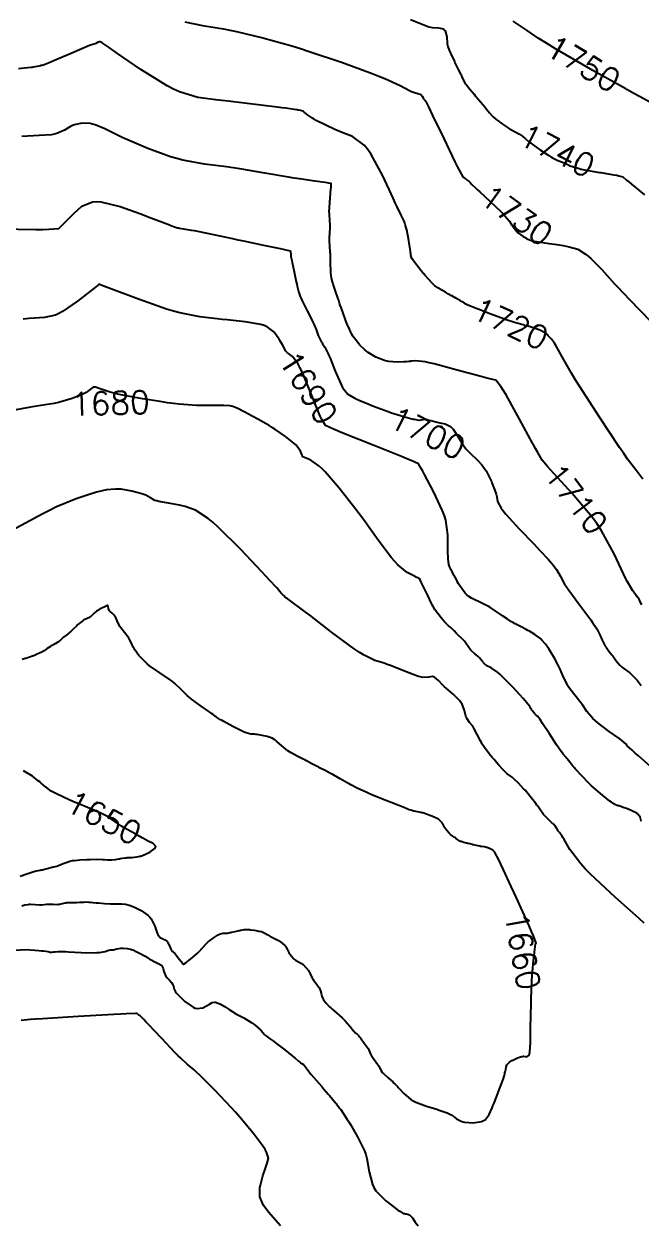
# Model space of a CAD drawing. Header units: metres. Extents: x 837477 to 838477, y 1189014 to 1191014.
# Drawn here: x 837814.6 to 837916.7, y 1189013.9 to 1189212.6 of the extents above; entities that cross this region are included whole.
import ezdxf

# ---------------------------------------------------------------- set-up
doc = ezdxf.new("R2010")
doc.units = ezdxf.units.M
doc.header["$LTSCALE"] = 0.3
doc.layers.add('COTAS 10', color=1, linetype='Continuous')
doc.styles.get("Standard").update_dxf_attribs({"font": 'simplex.shx'})

msp = doc.modelspace()

# ---------------------------------------------------------------- linework, layer by layer
at = {"layer": 'COTAS 10'}
for points, elevation in [([(837878.516, 1189213.315), (837880.451, 1189212.56), (837881.566, 1189212.117), (837881.863, 1189212.041), (837882.156, 1189211.985), (837883.17, 1189211.949), (837883.974, 1189211.777), (837884.134, 1189211.635), (837884.267, 1189211.453), (837884.522, 1189210.452), (837884.631, 1189209.341), (837884.672, 1189209.089), (837884.719, 1189208.861), (837884.926, 1189208.235), (837885.163, 1189207.757), (837885.228, 1189207.622), (837885.293, 1189207.485), (837885.523, 1189206.979), (837885.802, 1189206.373), (837885.897, 1189206.173), (837885.999, 1189205.96), (837886.435, 1189205.074), (837886.859, 1189204.213), (837886.955, 1189204.015), (837887.041, 1189203.835), (837887.274, 1189203.331), (837887.545, 1189202.856), (837887.656, 1189202.694), (837887.781, 1189202.519), (837888.364, 1189201.778), (837889.054, 1189200.95), (837889.248, 1189200.72), (837889.443, 1189200.49), (837890.156, 1189199.658), (837890.817, 1189198.883), (837890.979, 1189198.689), (837891.132, 1189198.504), (837891.607, 1189197.911), (837892.028, 1189197.416), (837892.147, 1189197.293), (837892.267, 1189197.176), (837892.705, 1189196.805), (837893.048, 1189196.549), (837893.186, 1189196.446), (837893.332, 1189196.338), (837893.484, 1189196.225), (837894.078, 1189195.785), (837894.734, 1189195.34), (837894.925, 1189195.225), (837895.12, 1189195.113), (837895.855, 1189194.738), (837896.561, 1189194.365), (837896.737, 1189194.254), (837896.904, 1189194.139), (837897.437, 1189193.699), (837898.127, 1189193.117), (837898.393, 1189192.914), (837898.691, 1189192.692), (837900.04, 1189191.739), (837901.432, 1189190.825), (837901.758, 1189190.628), (837902.058, 1189190.456), (837902.928, 1189190.036), (837903.668, 1189189.741), (837903.886, 1189189.647), (837904.11, 1189189.549), (837904.968, 1189189.15), (837906.26, 1189188.716), (837906.757, 1189188.596), (837907.314, 1189188.475), (837909.831, 1189188.038), (837910.02, 1189188.008), (837912.194, 1189187.657), (837912.654, 1189187.572), (837913.03, 1189187.495), (837913.687, 1189187.291), (837914.303, 1189186.747), (837914.654, 1189186.456), (837915.083, 1189186.104), (837917.282, 1189184.327)], 1740), ([(837841.17, 1189212.919), (837844.098, 1189212.342), (837847.584, 1189211.771), (837848.647, 1189211.56), (837849.753, 1189211.325), (837854.098, 1189210.288), (837858.928, 1189208.939), (837860.34, 1189208.508), (837861.783, 1189208.052), (837867.26, 1189206.2), (837872.188, 1189204.39), (837873.285, 1189203.961), (837874.265, 1189203.563), (837876.838, 1189202.39), (837878.388, 1189201.6), (837878.723, 1189201.444), (837879.018, 1189201.315), (837879.742, 1189201.076), (837880.135, 1189200.97), (837880.222, 1189200.924), (837880.298, 1189200.872), (837880.491, 1189200.623), (837880.607, 1189200.373), (837880.634, 1189200.319), (837880.659, 1189200.272), (837880.733, 1189200.156), (837880.793, 1189200.083), (837880.827, 1189200.043), (837880.89, 1189199.97), (837880.954, 1189199.894), (837880.972, 1189199.872), (837880.991, 1189199.849), (837881.059, 1189199.763), (837881.556, 1189198.767), (837881.845, 1189198.17), (837882.2, 1189197.435), (837884.027, 1189193.621), (837885.889, 1189189.784), (837886.265, 1189189.035), (837886.58, 1189188.421), (837887.216, 1189187.335), (837887.39, 1189187.197), (837887.474, 1189187.128), (837887.551, 1189187.069), (837887.631, 1189187.008), (837887.938, 1189186.783), (837888.253, 1189186.531), (837888.337, 1189186.454), (837888.42, 1189186.373), (837888.708, 1189186.057), (837889.341, 1189185.418), (837889.64, 1189185.134), (837889.994, 1189184.804), (837891.723, 1189183.226), (837893.478, 1189181.581), (837893.849, 1189181.208), (837894.169, 1189180.872), (837894.908, 1189179.959), (837895.3, 1189179.338), (837895.402, 1189179.185), (837895.501, 1189179.042), (837895.832, 1189178.595), (837896.167, 1189178.225), (837896.268, 1189178.13), (837896.373, 1189178.039), (837896.783, 1189177.735), (837897.201, 1189177.458), (837897.312, 1189177.383), (837897.42, 1189177.309), (837897.791, 1189177.048), (837898.576, 1189176.78), (837898.946, 1189176.701), (837899.381, 1189176.62), (837901.502, 1189176.314), (837902.822, 1189176.114), (837903.776, 1189175.969), (837904.308, 1189175.865), (837904.797, 1189175.757), (837906.209, 1189175.334), (837907.509, 1189174.544), (837907.926, 1189174.205), (837908.369, 1189173.814), (837910.179, 1189171.964), (837912.315, 1189169.639), (837912.963, 1189168.947), (837913.636, 1189168.234), (837916.273, 1189165.487), (837918.558, 1189163.138)], 1730), ([(837918.341, 1189199.54), (837916.437, 1189200.58), (837915.486, 1189201.109), (837914.351, 1189201.741), (837914.175, 1189201.84), (837908.72, 1189204.895), (837902.544, 1189208.481), (837901.064, 1189209.386), (837899.685, 1189210.253), (837897.824, 1189211.517), (837895.536, 1189213.071)], 1750), ([(837917.008, 1189137.312), (837915.996, 1189138.635), (837914.439, 1189140.653), (837913.811, 1189141.548), (837913.097, 1189142.588), (837909.805, 1189147.556), (837906.513, 1189152.689), (837905.798, 1189153.833), (837905.169, 1189154.857), (837903.61, 1189157.556), (837902.731, 1189159.171), (837902.531, 1189159.513), (837902.35, 1189159.808), (837901.851, 1189160.495), (837901.507, 1189160.853), (837901.423, 1189160.941), (837901.344, 1189161.025), (837901.099, 1189161.291), (837900.748, 1189161.553), (837900.602, 1189161.634), (837900.434, 1189161.718), (837899.654, 1189162.056), (837898.841, 1189162.363), (837898.652, 1189162.428), (837898.48, 1189162.484), (837897.991, 1189162.617), (837897.416, 1189162.759), (837897.19, 1189162.821), (837896.935, 1189162.893), (837895.771, 1189163.237), (837894.343, 1189163.697), (837893.921, 1189163.842), (837893.488, 1189163.994), (837891.828, 1189164.61), (837890.277, 1189165.21), (837889.912, 1189165.354), (837889.576, 1189165.487), (837888.596, 1189165.885), (837887.937, 1189166.167), (837887.803, 1189166.227), (837887.69, 1189166.279), (837887.456, 1189166.401), (837887.37, 1189166.462), (837887.351, 1189166.476), (837887.282, 1189166.522), (837887.071, 1189166.646), (837886.951, 1189166.716), (837886.805, 1189166.802), (837886.058, 1189167.237), (837885.359, 1189167.643), (837885.229, 1189167.717), (837885.032, 1189167.83), (837884.849, 1189167.935), (837884.303, 1189168.241), (837883.835, 1189168.503), (837883.7, 1189168.58), (837883.563, 1189168.659), (837883.049, 1189168.959), (837882.49, 1189169.37), (837882.324, 1189169.52), (837882.153, 1189169.684), (837881.494, 1189170.406), (837880.927, 1189171.074), (837880.814, 1189171.204), (837880.72, 1189171.311), (837880.536, 1189171.502), (837880.354, 1189171.707), (837880.26, 1189171.824), (837880.149, 1189171.965), (837879.589, 1189172.692), (837879.034, 1189173.44), (837878.925, 1189173.595), (837878.835, 1189173.728), (837878.67, 1189174.02), (837878.638, 1189174.157), (837878.632, 1189174.193), (837878.627, 1189174.227), (837878.62, 1189174.341), (837878.585, 1189174.659), (837878.564, 1189174.822), (837878.536, 1189175.017), (837878.393, 1189175.99), (837878.209, 1189177.102), (837878.157, 1189177.384), (837878.103, 1189177.655), (837877.904, 1189178.54), (837877.735, 1189179.201), (837877.701, 1189179.331), (837877.672, 1189179.437), (837877.616, 1189179.629), (837877.598, 1189179.667), (837877.595, 1189179.676), (837877.591, 1189179.685), (837877.583, 1189179.712), (837877.577, 1189179.741), (837877.574, 1189179.75), (837877.572, 1189179.76), (837877.561, 1189179.803), (837877.472, 1189179.993), (837877.421, 1189180.096), (837877.357, 1189180.221), (837877.031, 1189180.857), (837876.315, 1189182.342), (837876.005, 1189183.003), (837875.648, 1189183.772), (837873.955, 1189187.45), (837871.967, 1189191.114), (837871.423, 1189191.875), (837870.882, 1189192.525), (837868.951, 1189193.954), (837867.089, 1189194.682), (837866.592, 1189194.89), (837866.102, 1189195.101), (837864.398, 1189195.885), (837862.947, 1189196.632), (837862.618, 1189196.819), (837862.319, 1189196.998), (837861.501, 1189197.575), (837860.952, 1189198.002), (837860.823, 1189198.087), (837860.704, 1189198.157), (837860.358, 1189198.289), (837860.024, 1189198.338), (837859.913, 1189198.356), (837859.793, 1189198.376), (837859.293, 1189198.462), (837857.934, 1189198.648), (837857.273, 1189198.732), (837856.488, 1189198.829), (837848.362, 1189199.805), (837847.323, 1189199.933), (837846.347, 1189200.054), (837843.333, 1189200.438), (837840.302, 1189201.352), (837839.315, 1189201.807), (837838.262, 1189202.349), (837833.925, 1189205.037), (837830.045, 1189207.702), (837829.28, 1189208.23), (837828.65, 1189208.667), (837827.494, 1189209.487), (837827.212, 1189209.632), (837827.132, 1189209.643), (837827.052, 1189209.641), (837826.758, 1189209.529), (837826.485, 1189209.37), (837826.417, 1189209.339), (837826.354, 1189209.313), (837826.154, 1189209.264), (837825.427, 1189209), (837825.031, 1189208.839), (837824.55, 1189208.639), (837822.108, 1189207.596), (837819.645, 1189206.54), (837819.151, 1189206.331), (837818.738, 1189206.159), (837817.924, 1189205.838), (837817.572, 1189205.741), (837817.451, 1189205.71), (837817.319, 1189205.676), (837816.755, 1189205.539), (837816.127, 1189205.417), (837815.955, 1189205.393), (837815.783, 1189205.373), (837815.171, 1189205.338), (837813.656, 1189205.182)], 1720), ([(837916.797, 1189116.551), (837916.667, 1189116.817), (837916.547, 1189117.088), (837916.513, 1189117.159), (837916.479, 1189117.228), (837916.355, 1189117.465), (837916.122, 1189117.819), (837916.019, 1189117.962), (837915.901, 1189118.125), (837915.336, 1189118.877), (837914.45, 1189120.349), (837914.129, 1189120.965), (837913.775, 1189121.673), (837912.224, 1189124.985), (837910.413, 1189128.299), (837910.087, 1189128.894), (837909.364, 1189129.978), (837908.583, 1189131.063), (837905.289, 1189134.985), (837902.294, 1189138.215), (837901.702, 1189138.863), (837901.212, 1189139.404), (837900.303, 1189140.466), (837899.588, 1189141.729), (837899.222, 1189142.396), (837898.782, 1189143.201), (837898.736, 1189143.286), (837896.583, 1189147.252), (837894.35, 1189151.248), (837893.889, 1189152.017), (837893.495, 1189152.64), (837892.641, 1189153.674), (837891.413, 1189153.983), (837890.785, 1189154.15), (837890.031, 1189154.352), (837886.267, 1189155.376), (837882.429, 1189156.372), (837881.628, 1189156.556), (837880.941, 1189156.7), (837879.408, 1189156.891), (837878.747, 1189156.83), (837878.61, 1189156.816), (837878.493, 1189156.803), (837878.235, 1189156.767), (837877.867, 1189156.733), (837877.681, 1189156.722), (837877.457, 1189156.71), (837876.345, 1189156.662), (837874.979, 1189156.761), (837874.596, 1189156.842), (837874.211, 1189156.945), (837872.801, 1189157.514), (837871.53, 1189158.255), (837871.233, 1189158.469), (837870.958, 1189158.685), (837870.162, 1189159.496), (837869.617, 1189160.194), (837869.501, 1189160.339), (837869.399, 1189160.464), (837869.159, 1189160.74), (837868.961, 1189161.035), (837868.886, 1189161.171), (837868.802, 1189161.331), (837868.428, 1189162.104), (837868.004, 1189163.074), (837867.889, 1189163.357), (837867.775, 1189163.646), (837867.371, 1189164.745), (837867.041, 1189165.698), (837866.973, 1189165.895), (837866.916, 1189166.064), (837866.792, 1189166.433), (837866.657, 1189166.849), (837866.591, 1189167.048), (837866.514, 1189167.282), (837866.135, 1189168.429), (837865.763, 1189169.56), (837865.69, 1189169.783), (837865.631, 1189169.968), (837865.527, 1189170.314), (837865.499, 1189170.471), (837865.488, 1189170.537), (837865.476, 1189170.613), (837865.419, 1189170.969), (837865.364, 1189171.508), (837865.353, 1189171.7), (837865.344, 1189171.911), (837865.326, 1189172.823), (837865.319, 1189173.684), (837865.317, 1189173.862), (837865.314, 1189174.013), (837865.304, 1189174.341), (837865.278, 1189174.661), (837865.265, 1189174.808), (837865.25, 1189174.981), (837865.174, 1189175.814), (837865.12, 1189176.761), (837865.117, 1189177.006), (837865.12, 1189177.243), (837865.177, 1189178.035), (837865.234, 1189178.81), (837865.237, 1189179.037), (837865.235, 1189179.268), (837865.18, 1189180.146), (837865.116, 1189181.024), (837865.108, 1189181.256), (837865.105, 1189181.482), (837865.125, 1189182.256), (837865.183, 1189183.083), (837865.203, 1189183.342), (837865.224, 1189183.615), (837865.312, 1189184.708), (837865.388, 1189185.657), (837865.401, 1189185.838), (837865.41, 1189185.985), (837865.414, 1189186.22), (837864.986, 1189186.279), (837864.722, 1189186.315), (837864.396, 1189186.359), (837862.695, 1189186.587), (837860.147, 1189186.964), (837859.286, 1189187.102), (837858.359, 1189187.254), (837854.45, 1189187.924), (837850.273, 1189188.62), (837849.176, 1189188.789), (837848.104, 1189188.946), (837844.45, 1189189.429), (837840.889, 1189190.075), (837839.876, 1189190.337), (837838.851, 1189190.634), (837835.052, 1189192.006), (837831.606, 1189193.476), (837830.804, 1189193.835), (837830.067, 1189194.173), (837827.954, 1189195.221), (837826.348, 1189195.922), (837825.931, 1189196.042), (837825.525, 1189196.129), (837824.162, 1189196.173), (837822.935, 1189195.896), (837822.615, 1189195.781), (837822.305, 1189195.649), (837821.26, 1189195.034), (837820.023, 1189194.459), (837819.592, 1189194.353), (837819.123, 1189194.27), (837817.109, 1189194.163), (837814.198, 1189193.995)], 1710), ([(837810.575, 1189178.686), (837816.561, 1189178.622), (837817.725, 1189178.627), (837818.675, 1189178.642), (837820.324, 1189178.778), (837820.662, 1189179.078), (837820.786, 1189179.196), (837820.922, 1189179.329), (837821.52, 1189179.935), (837822.336, 1189180.749), (837822.608, 1189181.012), (837822.902, 1189181.292), (837824.129, 1189182.441), (837825.935, 1189183.198), (837826.593, 1189183.23), (837827.318, 1189183.186), (837830.507, 1189182.385), (837833.726, 1189181.223), (837834.471, 1189180.951), (837835.153, 1189180.7), (837837.085, 1189179.971), (837838.38, 1189179.469), (837838.66, 1189179.36), (837838.906, 1189179.265), (837839.511, 1189179.033), (837839.972, 1189178.898), (837840.127, 1189178.864), (837840.294, 1189178.831), (837840.997, 1189178.726), (837842.23, 1189178.52), (837842.731, 1189178.424), (837843.302, 1189178.312), (837845.938, 1189177.763), (837849.087, 1189177.098), (837849.98, 1189176.912), (837850.883, 1189176.724), (837854.219, 1189176.039), (837856.962, 1189175.472), (837857.49, 1189175.358), (837857.918, 1189175.263), (837858.63, 1189175.079), (837858.68, 1189174.975), (837858.691, 1189174.932), (837858.701, 1189174.881), (837858.728, 1189174.645), (837858.744, 1189174.402), (837858.747, 1189174.347), (837858.749, 1189174.298), (837858.754, 1189174.164), (837858.834, 1189173.71), (837858.885, 1189173.46), (837858.948, 1189173.154), (837859.278, 1189171.599), (837859.636, 1189169.942), (837859.717, 1189169.572), (837859.791, 1189169.241), (837859.989, 1189168.367), (837860.296, 1189167.512), (837860.437, 1189167.193), (837860.603, 1189166.838), (837861.404, 1189165.256), (837862.22, 1189163.663), (837862.395, 1189163.301), (837862.547, 1189162.973), (837862.914, 1189162.071), (837863.144, 1189161.421), (837863.21, 1189161.251), (837863.278, 1189161.086), (837863.534, 1189160.527), (837863.82, 1189159.991), (837863.907, 1189159.84), (837863.997, 1189159.688), (837864.351, 1189159.131), (837864.844, 1189158.184), (837865.022, 1189157.785), (837865.218, 1189157.328), (837866.076, 1189155.187), (837866.99, 1189153.064), (837867.221, 1189152.619), (837867.443, 1189152.236), (837868.167, 1189151.366), (837869.223, 1189150.783), (837869.655, 1189150.581), (837870.147, 1189150.36), (837871.619, 1189149.752), (837872.425, 1189149.418), (837874.842, 1189148.498), (837875.421, 1189148.292), (837875.961, 1189148.108), (837877.587, 1189147.619), (837878.738, 1189147.33), (837878.979, 1189147.272), (837879.186, 1189147.222), (837879.652, 1189147.122), (837879.906, 1189147.103), (837879.979, 1189147.105), (837880.053, 1189147.11), (837880.329, 1189147.154), (837880.584, 1189147.208), (837880.645, 1189147.219), (837880.702, 1189147.229), (837880.871, 1189147.251), (837881.146, 1189147.217), (837881.268, 1189147.191), (837881.412, 1189147.158), (837882.099, 1189146.98), (837882.93, 1189146.767), (837883.164, 1189146.711), (837883.401, 1189146.657), (837884.268, 1189146.476), (837885.136, 1189146.042), (837885.372, 1189145.829), (837885.607, 1189145.575), (837886.438, 1189144.322), (837887.255, 1189142.968), (837887.48, 1189142.65), (837887.705, 1189142.357), (837888.512, 1189141.507), (837888.667, 1189141.367), (837889.28, 1189140.809), (837889.48, 1189140.612), (837889.674, 1189140.413), (837890.327, 1189139.682), (837890.894, 1189138.93), (837891.032, 1189138.719), (837891.163, 1189138.506), (837891.57, 1189137.725), (837891.919, 1189136.926), (837892.013, 1189136.701), (837892.106, 1189136.474), (837892.432, 1189135.645), (837892.704, 1189134.829), (837892.763, 1189134.612), (837892.815, 1189134.399), (837892.942, 1189133.66), (837893.54, 1189132.531), (837893.889, 1189132.073), (837894.317, 1189131.551), (837896.522, 1189129.14), (837898.918, 1189126.649), (837899.465, 1189126.077), (837899.961, 1189125.556), (837901.336, 1189124.102), (837902.27, 1189122.996), (837902.489, 1189122.695), (837902.69, 1189122.396), (837903.275, 1189121.336), (837904.04, 1189119.992), (837904.354, 1189119.514), (837904.714, 1189118.991), (837906.383, 1189116.72), (837908.033, 1189114.526), (837908.379, 1189114.05), (837908.678, 1189113.632), (837909.358, 1189112.599), (837909.721, 1189111.908), (837909.821, 1189111.706), (837909.919, 1189111.498), (837910.27, 1189110.708), (837910.65, 1189109.93), (837910.767, 1189109.73), (837910.89, 1189109.537), (837911.375, 1189108.897), (837911.876, 1189108.289), (837912.009, 1189108.116), (837912.139, 1189107.942), (837912.587, 1189107.296), (837913.19, 1189106.588), (837913.417, 1189106.375), (837913.671, 1189106.155), (837914.807, 1189105.296), (837916.062, 1189104.109), (837916.392, 1189103.682), (837916.713, 1189103.211)], 1700), ([(837919.28, 1189088.893), (837916.256, 1189091.574), (837915.674, 1189092.092), (837915.202, 1189092.513), (837914.416, 1189093.225), (837914.35, 1189093.317), (837914.331, 1189093.348), (837914.313, 1189093.38), (837914.246, 1189093.517), (837913.767, 1189093.933), (837913.489, 1189094.141), (837913.149, 1189094.391), (837911.392, 1189095.629), (837909.51, 1189097.052), (837909.089, 1189097.418), (837908.712, 1189097.771), (837907.713, 1189098.943), (837906.971, 1189100.014), (837906.755, 1189100.303), (837906.535, 1189100.59), (837905.704, 1189101.597), (837904.9, 1189102.658), (837904.697, 1189102.978), (837904.503, 1189103.309), (837903.873, 1189104.599), (837903.292, 1189105.909), (837903.128, 1189106.253), (837902.964, 1189106.589), (837902.361, 1189107.734), (837901.762, 1189108.753), (837901.601, 1189109.009), (837901.441, 1189109.254), (837900.88, 1189110.047), (837900.272, 1189110.731), (837900.084, 1189110.908), (837899.886, 1189111.08), (837899.098, 1189111.654), (837898.219, 1189112.185), (837897.963, 1189112.329), (837897.702, 1189112.472), (837896.715, 1189112.979), (837895.755, 1189113.474), (837895.511, 1189113.61), (837895.276, 1189113.745), (837894.506, 1189114.228), (837893.774, 1189114.728), (837893.563, 1189114.874), (837893.349, 1189115.023), (837892.544, 1189115.59), (837891.654, 1189116.163), (837891.386, 1189116.317), (837891.109, 1189116.468), (837890.03, 1189116.997), (837889.052, 1189117.455), (837888.838, 1189117.562), (837888.649, 1189117.66), (837888.172, 1189117.943), (837887.825, 1189118.254), (837887.718, 1189118.37), (837887.607, 1189118.498), (837887.163, 1189119.069), (837886.77, 1189119.618), (837886.69, 1189119.732), (837886.623, 1189119.83), (837886.487, 1189120.05), (837886.341, 1189120.329), (837886.269, 1189120.465), (837886.183, 1189120.626), (837885.755, 1189121.418), (837885.321, 1189122.228), (837885.23, 1189122.4), (837885.152, 1189122.549), (837884.978, 1189122.899), (837884.894, 1189123.231), (837884.873, 1189123.369), (837884.852, 1189123.526), (837884.787, 1189124.262), (837884.741, 1189125.38), (837884.733, 1189125.779), (837884.727, 1189126.216), (837884.723, 1189128.118), (837884.367, 1189130.526), (837884.139, 1189131.284), (837883.856, 1189132.08), (837882.367, 1189135.282), (837880.858, 1189138.086), (837880.561, 1189138.631), (837880.318, 1189139.076), (837879.877, 1189139.849), (837878.662, 1189140.395), (837877.93, 1189140.697), (837877.027, 1189141.065), (837872.337, 1189142.939), (837867.595, 1189144.841), (837866.659, 1189145.225), (837865.959, 1189145.519), (837865.886, 1189145.549), (837864.458, 1189146.204), (837863.861, 1189147.203), (837863.612, 1189147.742), (837863.327, 1189148.396), (837861.998, 1189151.706), (837860.585, 1189155.077), (837860.248, 1189155.77), (837859.934, 1189156.358), (837858.993, 1189157.61), (837858.342, 1189158.101), (837858.211, 1189158.21), (837858.1, 1189158.307), (837857.876, 1189158.556), (837857.74, 1189158.812), (837857.685, 1189158.913), (837857.623, 1189159.026), (837857.333, 1189159.546), (837856.921, 1189160.233), (837856.78, 1189160.452), (837856.628, 1189160.685), (837855.986, 1189161.629), (837855.942, 1189161.664), (837854.816, 1189162.516), (837854.331, 1189162.711), (837853.778, 1189162.886), (837851.199, 1189163.335), (837848.199, 1189163.651), (837847.38, 1189163.742), (837846.565, 1189163.833), (837843.664, 1189164.176), (837840.368, 1189164.832), (837839.305, 1189165.122), (837838.176, 1189165.459), (837833.554, 1189167.068), (837828.075, 1189169.146), (837827.05, 1189169.534), (837827.007, 1189169.544), (837826.996, 1189169.544), (837826.986, 1189169.542), (837826.953, 1189169.527), (837826.399, 1189169.089), (837823.458, 1189166.763), (837820.966, 1189165.047), (837820.352, 1189164.721), (837819.771, 1189164.461), (837817.95, 1189164.065), (837815.44, 1189163.899), (837814.425, 1189163.785)], 1690), ([(837916.733, 1189080.818), (837916.654, 1189081.101), (837916.632, 1189081.169), (837916.611, 1189081.234), (837916.536, 1189081.433), (837916.449, 1189081.604), (837916.42, 1189081.652), (837916.389, 1189081.699), (837916.263, 1189081.869), (837916.047, 1189082.055), (837915.96, 1189082.112), (837915.862, 1189082.172), (837915.408, 1189082.407), (837914.826, 1189082.662), (837914.646, 1189082.734), (837914.459, 1189082.807), (837913.716, 1189083.075), (837913.038, 1189083.302), (837912.891, 1189083.35), (837912.761, 1189083.39), (837912.442, 1189083.479), (837911.987, 1189083.752), (837911.773, 1189083.909), (837911.52, 1189084.1), (837910.287, 1189085.084), (837908.861, 1189086.311), (837908.486, 1189086.656), (837908.12, 1189087.003), (837906.871, 1189088.274), (837905.839, 1189089.408), (837905.611, 1189089.668), (837905.407, 1189089.905), (837904.876, 1189090.566), (837904.488, 1189091.073), (837904.374, 1189091.212), (837904.257, 1189091.351), (837903.814, 1189091.852), (837903.181, 1189092.67), (837902.945, 1189093.009), (837902.683, 1189093.398), (837901.517, 1189095.209), (837900.4, 1189096.959), (837900.169, 1189097.309), (837899.972, 1189097.6), (837899.542, 1189098.164), (837899.343, 1189098.342), (837899.291, 1189098.389), (837899.242, 1189098.435), (837899.076, 1189098.595), (837898.926, 1189098.752), (837898.886, 1189098.796), (837898.848, 1189098.84), (837898.715, 1189099.004), (837898.597, 1189099.166), (837898.568, 1189099.209), (837898.54, 1189099.251), (837898.451, 1189099.398), (837898.368, 1189099.55), (837898.344, 1189099.595), (837898.32, 1189099.642), (837898.23, 1189099.821), (837897.755, 1189100.406), (837897.488, 1189100.708), (837897.163, 1189101.07), (837895.5, 1189102.884), (837893.703, 1189104.725), (837893.294, 1189105.105), (837892.922, 1189105.427), (837891.896, 1189106.122), (837891.19, 1189106.496), (837891.02, 1189106.616), (837890.861, 1189106.744), (837890.377, 1189107.268), (837889.942, 1189107.8), (837889.814, 1189107.933), (837889.682, 1189108.061), (837889.178, 1189108.471), (837888.69, 1189108.881), (837888.568, 1189109.008), (837888.453, 1189109.14), (837888.084, 1189109.668), (837887.709, 1189110.224), (837887.59, 1189110.374), (837887.464, 1189110.523), (837886.95, 1189111.046), (837886.429, 1189111.541), (837886.298, 1189111.672), (837886.172, 1189111.799), (837885.765, 1189112.237), (837885.398, 1189112.625), (837885.298, 1189112.722), (837885.199, 1189112.813), (837884.846, 1189113.104), (837884.445, 1189113.464), (837884.315, 1189113.6), (837884.178, 1189113.75), (837883.615, 1189114.424), (837883.08, 1189115.101), (837882.961, 1189115.255), (837882.853, 1189115.394), (837882.568, 1189115.773), (837882.261, 1189116.298), (837882.14, 1189116.529), (837882.004, 1189116.797), (837881.382, 1189118.074), (837880.793, 1189119.309), (837880.678, 1189119.551), (837880.583, 1189119.749), (837880.411, 1189120.101), (837880.354, 1189120.217), (837880.332, 1189120.266), (837880.306, 1189120.323), (837880.186, 1189120.586), (837880.051, 1189120.837), (837880.015, 1189120.886), (837879.98, 1189120.925), (837879.858, 1189120.99), (837879.502, 1189121.135), (837879.318, 1189121.226), (837879.098, 1189121.337), (837877.997, 1189121.921), (837876.448, 1189123.178), (837875.946, 1189123.715), (837875.411, 1189124.333), (837873.213, 1189127.246), (837870.755, 1189130.658), (837870.056, 1189131.591), (837869.349, 1189132.518), (837866.73, 1189135.823), (837864.391, 1189138.53), (837863.861, 1189139.079), (837863.381, 1189139.542), (837862.073, 1189140.494), (837861.276, 1189140.813), (837861.119, 1189140.878), (837860.989, 1189140.932), (837860.749, 1189141.043), (837860.649, 1189141.21), (837860.607, 1189141.301), (837860.559, 1189141.411), (837860.336, 1189141.967), (837859.793, 1189142.754), (837859.544, 1189143.01), (837859.252, 1189143.282), (837857.839, 1189144.399), (837856.112, 1189145.581), (837855.621, 1189145.894), (837855.124, 1189146.201), (837853.286, 1189147.258), (837851.635, 1189148.148), (837851.256, 1189148.351), (837850.912, 1189148.534), (837849.952, 1189149.034), (837849.147, 1189149.334), (837848.9, 1189149.39), (837848.643, 1189149.435), (837847.628, 1189149.5), (837846.279, 1189149.499), (837845.81, 1189149.502), (837845.302, 1189149.507), (837843.123, 1189149.535), (837840.263, 1189149.722), (837839.325, 1189149.827), (837838.324, 1189149.954), (837837.105, 1189150.146), (837834.178, 1189150.605), (837830.335, 1189151.345), (837829.525, 1189151.529), (837828.824, 1189151.703), (837827.21, 1189152.255), (837826.411, 1189152.547), (837826.224, 1189152.558), (837826.053, 1189152.537), (837825.56, 1189152.209), (837824.856, 1189151.649), (837824.551, 1189151.483), (837824.198, 1189151.312), (837822.529, 1189150.654), (837820.272, 1189150.014), (837819.549, 1189149.855), (837818.784, 1189149.703), (837818.113, 1189149.599), (837815.669, 1189149.218), (837812.071, 1189148.581)], 1680), ([(837917.183, 1189063.946), (837916.365, 1189064.687), (837912.388, 1189068.228), (837908.333, 1189072.004), (837907.464, 1189072.893), (837906.707, 1189073.715), (837904.89, 1189076.115), (837903.962, 1189077.739), (837903.764, 1189078.07), (837903.592, 1189078.35), (837903.184, 1189078.932), (837902.986, 1189079.154), (837902.946, 1189079.206), (837902.913, 1189079.254), (837902.846, 1189079.394), (837902.781, 1189079.543), (837902.749, 1189079.596), (837902.711, 1189079.655), (837902.522, 1189079.911), (837902.202, 1189080.272), (837902.082, 1189080.396), (837901.947, 1189080.532), (837901.343, 1189081.108), (837900.718, 1189081.733), (837900.569, 1189081.898), (837900.432, 1189082.06), (837900.022, 1189082.618), (837899.591, 1189083.252), (837899.439, 1189083.462), (837899.273, 1189083.686), (837898.558, 1189084.621), (837897.733, 1189085.626), (837897.499, 1189085.895), (837897.262, 1189086.16), (837896.386, 1189087.084), (837895.636, 1189087.813), (837895.479, 1189087.955), (837895.344, 1189088.071), (837895.042, 1189088.273), (837894.859, 1189088.351), (837894.8, 1189088.389), (837894.738, 1189088.434), (837894.482, 1189088.655), (837894.111, 1189089.033), (837893.975, 1189089.177), (837893.826, 1189089.338), (837893.168, 1189090.064), (837892.542, 1189090.763), (837892.413, 1189090.907), (837892.303, 1189091.03), (837892.065, 1189091.297), (837891.842, 1189091.574), (837891.741, 1189091.704), (837891.624, 1189091.856), (837891.059, 1189092.597), (837890.423, 1189093.522), (837890.26, 1189093.791), (837890.103, 1189094.065), (837889.584, 1189095.102), (837889.099, 1189096.062), (837888.963, 1189096.288), (837888.826, 1189096.498), (837888.327, 1189097.11), (837887.887, 1189097.718), (837887.788, 1189097.924), (837887.699, 1189098.146), (837887.46, 1189099.084), (837887.068, 1189100.132), (837886.883, 1189100.423), (837886.664, 1189100.715), (837885.596, 1189101.773), (837884.44, 1189102.771), (837884.165, 1189103.025), (837883.91, 1189103.269), (837883.152, 1189104.072), (837882.524, 1189104.605), (837882.35, 1189104.679), (837882.176, 1189104.722), (837881.549, 1189104.613), (837880.552, 1189104.569), (837880.145, 1189104.652), (837879.681, 1189104.778), (837877.532, 1189105.577), (837875.25, 1189106.502), (837874.702, 1189106.706), (837874.191, 1189106.888), (837872.648, 1189107.358), (837870.757, 1189108.273), (837870.026, 1189108.736), (837869.205, 1189109.289), (837865.491, 1189112.043), (837861.873, 1189114.84), (837861.112, 1189115.421), (837860.455, 1189115.917), (837858.956, 1189117.011), (837858.274, 1189117.477), (837858.133, 1189117.577), (837858.013, 1189117.666), (837857.754, 1189117.884), (837857.629, 1189118.018), (837857.594, 1189118.055), (837857.559, 1189118.09), (837857.431, 1189118.215), (837857.302, 1189118.341), (837857.266, 1189118.378), (837857.231, 1189118.416), (837857.104, 1189118.56), (837856.919, 1189118.775), (837856.847, 1189118.859), (837856.766, 1189118.952), (837856.399, 1189119.375), (837855.226, 1189120.64), (837854.637, 1189121.264), (837853.934, 1189122.008), (837850.441, 1189125.682), (837846.71, 1189129.392), (837845.858, 1189130.158), (837845.083, 1189130.81), (837842.938, 1189132.22), (837841.261, 1189132.803), (837840.782, 1189132.934), (837840.296, 1189133.052), (837838.487, 1189133.369), (837836.902, 1189133.64), (837836.557, 1189133.73), (837836.252, 1189133.826), (837835.491, 1189134.224), (837834.723, 1189134.664), (837834.415, 1189134.787), (837834.065, 1189134.909), (837832.453, 1189135.353), (837830.66, 1189135.655), (837830.196, 1189135.689), (837829.746, 1189135.701), (837828.236, 1189135.563), (837826.602, 1189135.169), (837826.073, 1189135.019), (837825.512, 1189134.852), (837823.212, 1189134.104), (837819.976, 1189132.734), (837818.826, 1189132.175), (837817.565, 1189131.539), (837812.092, 1189128.593)], 1670), ([(837814.234, 1189066.822), (837814.734, 1189066.934), (837815.275, 1189067.042), (837815.451, 1189067.054), (837815.638, 1189067.058), (837816.406, 1189067.008), (837817.15, 1189066.944), (837817.322, 1189066.939), (837817.478, 1189066.94), (837817.919, 1189066.99), (837818.36, 1189067.052), (837818.517, 1189067.06), (837818.688, 1189067.065), (837819.431, 1189067.048), (837820.175, 1189067.042), (837820.347, 1189067.053), (837820.504, 1189067.069), (837820.949, 1189067.172), (837821.369, 1189067.282), (837821.511, 1189067.302), (837821.664, 1189067.319), (837822.306, 1189067.343), (837822.968, 1189067.348), (837823.133, 1189067.352), (837823.289, 1189067.358), (837823.787, 1189067.388), (837824.226, 1189067.418), (837824.346, 1189067.424), (837824.464, 1189067.428), (837824.884, 1189067.434), (837825.3, 1189067.423), (837825.416, 1189067.416), (837825.532, 1189067.408), (837825.955, 1189067.368), (837826.511, 1189067.311), (837826.711, 1189067.292), (837826.932, 1189067.273), (837827.893, 1189067.191), (837828.871, 1189067.127), (837829.101, 1189067.118), (837829.313, 1189067.112), (837829.934, 1189067.124), (837830.467, 1189067.135), (837830.624, 1189067.129), (837830.785, 1189067.119), (837831.401, 1189067.053), (837832.183, 1189066.84), (837832.449, 1189066.739), (837832.736, 1189066.619), (837833.951, 1189066.032), (837835.125, 1189065.2), (837835.385, 1189064.925), (837835.618, 1189064.63), (837836.226, 1189063.407), (837836.631, 1189062.296), (837836.736, 1189062.073), (837836.837, 1189061.887), (837837.177, 1189061.517), (837837.492, 1189061.383), (837837.577, 1189061.344), (837837.662, 1189061.304), (837837.963, 1189061.156), (837838.25, 1189060.911), (837838.326, 1189060.81), (837838.401, 1189060.695), (837838.657, 1189060.162), (837838.888, 1189059.644), (837838.946, 1189059.538), (837839.002, 1189059.448), (837839.182, 1189059.261), (837839.426, 1189059.05), (837839.521, 1189058.945), (837839.629, 1189058.819), (837840.118, 1189058.198), (837840.576, 1189057.59), (837840.664, 1189057.473), (837840.734, 1189057.378), (837840.849, 1189057.22), (837840.863, 1189057.2), (837840.871, 1189057.192), (837840.88, 1189057.184), (837840.928, 1189057.144), (837840.991, 1189057.122), (837841.01, 1189057.125), (837841.03, 1189057.132), (837841.107, 1189057.186), (837841.354, 1189057.391), (837841.48, 1189057.492), (837841.631, 1189057.613), (837842.387, 1189058.21), (837843.213, 1189058.904), (837843.409, 1189059.087), (837843.59, 1189059.265), (837844.124, 1189059.874), (837844.665, 1189060.471), (837844.851, 1189060.643), (837845.052, 1189060.817), (837845.908, 1189061.467), (837846.734, 1189061.998), (837846.915, 1189062.097), (837847.077, 1189062.175), (837847.493, 1189062.28), (837847.781, 1189062.264), (837847.863, 1189062.264), (837847.945, 1189062.267), (837848.247, 1189062.296), (837848.633, 1189062.363), (837848.768, 1189062.391), (837848.915, 1189062.422), (837849.547, 1189062.564), (837850.168, 1189062.707), (837850.309, 1189062.739), (837850.435, 1189062.767), (837850.779, 1189062.84), (837851.036, 1189062.88), (837851.108, 1189062.888), (837851.181, 1189062.894), (837851.447, 1189062.903), (837851.796, 1189062.881), (837851.921, 1189062.867), (837852.058, 1189062.85), (837852.656, 1189062.76), (837853.256, 1189062.655), (837853.394, 1189062.629), (837853.52, 1189062.604), (837853.877, 1189062.524), (837854.208, 1189062.399), (837854.317, 1189062.346), (837854.435, 1189062.285), (837854.926, 1189061.996), (837855.446, 1189061.686), (837855.581, 1189061.611), (837855.714, 1189061.541), (837856.162, 1189061.33), (837856.6, 1189061.113), (837856.725, 1189061.041), (837856.852, 1189060.962), (837857.326, 1189060.634), (837857.748, 1189060.258), (837857.842, 1189060.15), (837857.926, 1189060.04), (837858.147, 1189059.627), (837858.348, 1189059.189), (837858.419, 1189059.063), (837858.497, 1189058.935), (837858.833, 1189058.455), (837859.243, 1189058.015), (837859.367, 1189057.913), (837859.495, 1189057.819), (837859.997, 1189057.549), (837860.512, 1189057.273), (837860.648, 1189057.176), (837860.781, 1189057.069), (837861.24, 1189056.608), (837861.634, 1189056.091), (837861.727, 1189055.949), (837861.813, 1189055.808), (837862.062, 1189055.303), (837862.318, 1189054.789), (837862.407, 1189054.643), (837862.505, 1189054.494), (837862.924, 1189053.943), (837863.322, 1189053.414), (837863.407, 1189053.279), (837863.48, 1189053.15), (837863.651, 1189052.729), (837863.742, 1189052.356), (837863.765, 1189052.258), (837863.787, 1189052.163), (837863.857, 1189051.835), (837864.005, 1189051.474), (837864.076, 1189051.356), (837864.16, 1189051.231), (837864.573, 1189050.716), (837865.151, 1189050.118), (837865.34, 1189049.94), (837865.541, 1189049.756), (837866.368, 1189049.049), (837867.244, 1189048.265), (837867.475, 1189048.034), (837867.702, 1189047.796), (837868.48, 1189046.885), (837869.119, 1189046.105), (837869.258, 1189045.95), (837869.381, 1189045.821), (837869.685, 1189045.576), (837869.991, 1189045.305), (837870.114, 1189045.16), (837870.253, 1189044.985), (837870.896, 1189044.1), (837871.505, 1189043.185), (837871.623, 1189042.991), (837871.719, 1189042.822), (837871.885, 1189042.428), (837872.037, 1189042.069), (837872.124, 1189041.922), (837872.232, 1189041.755), (837872.785, 1189040.982), (837873.326, 1189040.223), (837873.427, 1189040.065), (837873.506, 1189039.929), (837873.613, 1189039.624), (837873.781, 1189039.33), (837873.899, 1189039.201), (837874.047, 1189039.05), (837874.841, 1189038.333), (837875.646, 1189037.636), (837875.803, 1189037.499), (837875.93, 1189037.385), (837876.148, 1189037.174), (837876.362, 1189036.923), (837876.487, 1189036.784), (837876.641, 1189036.615), (837877.432, 1189035.756), (837878.601, 1189034.796), (837878.992, 1189034.563), (837879.413, 1189034.345), (837881.176, 1189033.676), (837882.888, 1189033.156), (837883.277, 1189033.031), (837883.628, 1189032.915), (837884.588, 1189032.564), (837885.265, 1189032.229), (837885.439, 1189032.124), (837885.607, 1189032.012), (837886.161, 1189031.561), (837886.894, 1189031.17), (837887.174, 1189031.096), (837887.487, 1189031.036), (837888.896, 1189030.946), (837890.294, 1189031.154), (837890.6, 1189031.283), (837890.871, 1189031.443), (837891.558, 1189032.279), (837892.029, 1189033.383), (837892.163, 1189033.711), (837892.3, 1189034.05), (837892.809, 1189035.356), (837893.269, 1189036.565), (837893.375, 1189036.841), (837893.47, 1189037.093), (837893.738, 1189037.794), (837893.915, 1189038.276), (837893.955, 1189038.39), (837893.99, 1189038.496), (837894.081, 1189038.806), (837894.141, 1189039.046), (837894.156, 1189039.107), (837894.172, 1189039.165), (837894.223, 1189039.359), (837894.277, 1189039.583), (837894.293, 1189039.661), (837894.31, 1189039.746), (837894.378, 1189040.111), (837894.503, 1189040.489), (837894.557, 1189040.582), (837894.618, 1189040.67), (837894.908, 1189040.945), (837895.319, 1189041.201), (837895.457, 1189041.277), (837895.605, 1189041.355), (837896.226, 1189041.656), (837896.88, 1189041.877), (837897.049, 1189041.905), (837897.213, 1189041.919), (837897.76, 1189041.848), (837898.17, 1189042.106), (837898.247, 1189042.326), (837898.308, 1189042.612), (837898.399, 1189044.182), (837898.41, 1189046.486), (837898.421, 1189047.234), (837898.436, 1189048.03), (837898.519, 1189051.304), (837898.639, 1189054.478), (837898.677, 1189055.211), (837898.718, 1189055.881), (837898.882, 1189057.773), (837899.032, 1189059.029), (837899.064, 1189059.297), (837899.09, 1189059.532), (837899.15, 1189060.093), (837899.194, 1189060.383), (837899.211, 1189060.447), (837899.23, 1189060.504), (837899.319, 1189060.648), (837898.887, 1189061.85), (837898.578, 1189062.574), (837898.187, 1189063.467), (837896.093, 1189068.105), (837895.211, 1189070.014), (837893.937, 1189072.765), (837893.506, 1189073.673), (837893.148, 1189074.414), (837892.459, 1189075.711), (837892.214, 1189075.92), (837892.136, 1189075.976), (837892.054, 1189076.032), (837891.722, 1189076.224), (837891.349, 1189076.385), (837891.24, 1189076.42), (837891.13, 1189076.452), (837890.714, 1189076.533), (837890.262, 1189076.6), (837890.129, 1189076.623), (837889.993, 1189076.649), (837889.472, 1189076.756), (837888.973, 1189076.871), (837888.85, 1189076.9), (837888.734, 1189076.929), (837888.369, 1189077.026), (837888.016, 1189077.12), (837887.907, 1189077.147), (837887.794, 1189077.175), (837887.344, 1189077.278), (837886.9, 1189077.411), (837886.79, 1189077.457), (837886.686, 1189077.507), (837886.358, 1189077.721), (837886.054, 1189077.959), (837885.965, 1189078.025), (837885.875, 1189078.091), (837885.532, 1189078.326), (837885.17, 1189078.614), (837885.066, 1189078.712), (837884.962, 1189078.818), (837884.574, 1189079.269), (837884.242, 1189079.711), (837884.172, 1189079.812), (837884.112, 1189079.903), (837883.977, 1189080.152), (837883.872, 1189080.358), (837883.831, 1189080.422), (837883.785, 1189080.489), (837883.574, 1189080.755), (837883.274, 1189081.027), (837883.172, 1189081.098), (837883.061, 1189081.166), (837882.59, 1189081.395), (837882.052, 1189081.612), (837881.898, 1189081.673), (837881.743, 1189081.733), (837881.167, 1189081.954), (837880.58, 1189082.149), (837880.418, 1189082.194), (837880.256, 1189082.234), (837879.675, 1189082.347), (837879.154, 1189082.436), (837879.031, 1189082.462), (837878.917, 1189082.488), (837878.581, 1189082.587), (837878.328, 1189082.683), (837878.267, 1189082.708), (837878.209, 1189082.732), (837878.03, 1189082.812), (837877.847, 1189082.896), (837877.786, 1189082.922), (837877.721, 1189082.949), (837877.451, 1189083.058), (837876.768, 1189083.326), (837876.443, 1189083.453), (837876.059, 1189083.603), (837874.178, 1189084.337), (837872.131, 1189085.16), (837871.642, 1189085.366), (837871.187, 1189085.564), (837869.823, 1189086.199), (837868.682, 1189086.793), (837868.367, 1189086.963), (837868.052, 1189087.137), (837866.919, 1189087.786), (837865.848, 1189088.401), (837865.572, 1189088.553), (837865.306, 1189088.698), (837864.419, 1189089.153), (837863.58, 1189089.573), (837863.344, 1189089.695), (837863.105, 1189089.82), (837862.228, 1189090.289), (837861.312, 1189090.774), (837861.049, 1189090.907), (837860.782, 1189091.041), (837859.783, 1189091.52), (837858.772, 1189092.074), (837858.498, 1189092.254), (837858.225, 1189092.446), (837857.26, 1189093.233), (837856.431, 1189093.957), (837856.245, 1189094.109), (837856.076, 1189094.239), (837855.622, 1189094.533), (837855.171, 1189094.692), (837855.005, 1189094.738), (837854.82, 1189094.784), (837854.003, 1189094.956), (837853.144, 1189095.098), (837852.934, 1189095.126), (837852.736, 1189095.148), (837852.118, 1189095.188), (837851.333, 1189095.384), (837851.029, 1189095.505), (837850.688, 1189095.655), (837849.143, 1189096.439), (837847.665, 1189097.247), (837847.366, 1189097.413), (837847.115, 1189097.553), (837846.606, 1189097.85), (837846.434, 1189097.972), (837846.395, 1189098.002), (837846.36, 1189098.03), (837846.265, 1189098.117), (837845.858, 1189098.421), (837845.627, 1189098.585), (837845.343, 1189098.784), (837843.891, 1189099.792), (837842.292, 1189100.97), (837841.917, 1189101.276), (837841.571, 1189101.573), (837840.563, 1189102.572), (837839.53, 1189103.567), (837839.167, 1189103.861), (837838.771, 1189104.163), (837837.065, 1189105.321), (837835.366, 1189106.497), (837834.974, 1189106.811), (837834.616, 1189107.118), (837833.609, 1189108.184), (837832.939, 1189109.126), (837832.794, 1189109.355), (837832.666, 1189109.57), (837832.35, 1189110.234), (837832.051, 1189110.851), (837831.933, 1189111.036), (837831.8, 1189111.228), (837831.196, 1189111.976), (837830.582, 1189112.754), (837830.444, 1189112.966), (837830.32, 1189113.176), (837829.984, 1189113.92), (837829.707, 1189114.56), (837829.62, 1189114.704), (837829.528, 1189114.834), (837829.155, 1189115.184), (837828.819, 1189115.461), (837828.749, 1189115.545), (837828.69, 1189115.632), (837828.562, 1189115.973), (837828.511, 1189116.265), (837828.501, 1189116.322), (837828.493, 1189116.368), (837828.478, 1189116.448), (837828.473, 1189116.457), (837828.471, 1189116.461), (837828.465, 1189116.463), (837828.45, 1189116.46), (837828.444, 1189116.458), (837828.418, 1189116.448), (837828.255, 1189116.372), (837828.163, 1189116.329), (837828.051, 1189116.276), (837827.479, 1189116.002), (837826.853, 1189115.67), (837826.707, 1189115.58), (837826.572, 1189115.491), (837826.186, 1189115.176), (837825.925, 1189114.91), (837825.87, 1189114.852), (837825.822, 1189114.8), (837825.71, 1189114.67), (837825.564, 1189114.561), (837825.494, 1189114.522), (837825.412, 1189114.479), (837825.011, 1189114.295), (837824.549, 1189114.067), (837824.429, 1189113.996), (837824.312, 1189113.922), (837823.915, 1189113.629), (837823.515, 1189113.278), (837823.396, 1189113.168), (837823.273, 1189113.052), (837822.797, 1189112.586), (837822.316, 1189112.126), (837822.19, 1189112.015), (837822.066, 1189111.911), (837821.644, 1189111.59), (837821.259, 1189111.304), (837821.159, 1189111.222), (837821.061, 1189111.138), (837820.733, 1189110.825), (837820.389, 1189110.52), (837820.282, 1189110.442), (837820.171, 1189110.367), (837819.725, 1189110.118), (837819.234, 1189109.855), (837819.094, 1189109.771), (837818.952, 1189109.681), (837818.426, 1189109.319), (837817.901, 1189108.959), (837817.759, 1189108.872), (837817.62, 1189108.79), (837817.132, 1189108.538), (837816.618, 1189108.319), (837816.462, 1189108.258), (837816.301, 1189108.196), (837815.671, 1189107.971), (837815.052, 1189107.76), (837814.898, 1189107.708), (837814.751, 1189107.659), (837814.281, 1189107.503)], 1660), ([(837813.937, 1189071.707), (837815.076, 1189072.08), (837816.21, 1189072.454), (837816.435, 1189072.524), (837816.622, 1189072.58), (837816.978, 1189072.662), (837817.261, 1189072.701), (837817.402, 1189072.731), (837817.57, 1189072.769), (837818.404, 1189072.971), (837819.23, 1189073.176), (837819.393, 1189073.215), (837819.529, 1189073.246), (837819.78, 1189073.293), (837820.021, 1189073.364), (837820.149, 1189073.411), (837820.304, 1189073.468), (837821.087, 1189073.771), (837821.866, 1189074.075), (837822.018, 1189074.133), (837822.143, 1189074.18), (837822.366, 1189074.254), (837822.619, 1189074.272), (837822.763, 1189074.284), (837822.94, 1189074.299), (837823.843, 1189074.376), (837824.939, 1189074.452), (837825.237, 1189074.466), (837825.533, 1189074.477), (837826.581, 1189074.491), (837827.491, 1189074.477), (837827.699, 1189074.471), (837827.888, 1189074.463), (837828.413, 1189074.424), (837828.857, 1189074.403), (837828.995, 1189074.406), (837829.14, 1189074.413), (837829.718, 1189074.47), (837830.273, 1189074.551), (837830.404, 1189074.573), (837830.525, 1189074.595), (837830.878, 1189074.671), (837831.303, 1189074.735), (837831.468, 1189074.749), (837831.655, 1189074.761), (837832.501, 1189074.791), (837833.543, 1189074.939), (837833.773, 1189075.004), (837833.837, 1189075.022), (837833.853, 1189075.026), (837834.172, 1189075.133), (837835.403, 1189075.685), (837836.272, 1189076.316), (837836.363, 1189076.473), (837836.389, 1189076.623), (837835.946, 1189077.099), (837835.14, 1189077.504), (837834.938, 1189077.609), (837834.745, 1189077.71), (837834.124, 1189078.049), (837833.493, 1189078.399), (837833.294, 1189078.508), (837833.084, 1189078.622), (837832.237, 1189079.074), (837831.28, 1189079.622), (837831.001, 1189079.796), (837830.715, 1189079.979), (837829.631, 1189080.721), (837828.621, 1189081.41), (837828.382, 1189081.56), (837828.16, 1189081.693), (837827.508, 1189082.025), (837826.806, 1189082.312), (837826.554, 1189082.416), (837826.277, 1189082.531), (837825.066, 1189083.038), (837823.638, 1189083.643), (837823.224, 1189083.82), (837822.801, 1189084.002), (837821.206, 1189084.696), (837819.742, 1189085.401), (837819.401, 1189085.59), (837819.089, 1189085.776), (837818.319, 1189086.338), (837818.197, 1189086.427), (837817.43, 1189087.09), (837817.197, 1189087.285), (837816.955, 1189087.483), (837816.005, 1189088.238), (837814.518, 1189089.125)], 1650), ([(837812.889, 1189059.487), (837814.972, 1189059.579), (837817.047, 1189059.414), (837817.469, 1189059.374), (837817.826, 1189059.337), (837818.569, 1189059.224), (837818.863, 1189059.154), (837818.938, 1189059.144), (837819.01, 1189059.139), (837819.245, 1189059.153), (837819.52, 1189059.193), (837819.617, 1189059.202), (837819.724, 1189059.212), (837820.182, 1189059.243), (837821.093, 1189059.24), (837821.484, 1189059.228), (837821.935, 1189059.21), (837824.065, 1189059.107), (837826.204, 1189059.045), (837826.66, 1189059.054), (837827.057, 1189059.074), (837828.001, 1189059.243), (837828.477, 1189059.429), (837828.578, 1189059.461), (837828.667, 1189059.485), (837828.879, 1189059.498), (837829.12, 1189059.5), (837829.227, 1189059.515), (837829.351, 1189059.537), (837829.942, 1189059.673), (837830.63, 1189059.793), (837830.815, 1189059.805), (837830.998, 1189059.808), (837831.637, 1189059.743), (837832.163, 1189059.633), (837832.274, 1189059.608), (837832.37, 1189059.585), (837832.591, 1189059.52), (837832.868, 1189059.388), (837832.999, 1189059.322), (837833.154, 1189059.244), (837833.909, 1189058.858), (837834.645, 1189058.468), (837834.788, 1189058.387), (837834.905, 1189058.318), (837835.106, 1189058.167), (837835.293, 1189058.028), (837835.401, 1189057.967), (837835.533, 1189057.895), (837836.212, 1189057.553), (837836.905, 1189057.199), (837837.046, 1189057.12), (837837.165, 1189057.049), (837837.41, 1189056.861), (837837.524, 1189056.634), (837837.559, 1189056.539), (837837.596, 1189056.429), (837837.745, 1189055.916), (837837.92, 1189055.392), (837837.973, 1189055.277), (837838.029, 1189055.174), (837838.247, 1189054.909), (837838.499, 1189054.679), (837838.576, 1189054.599), (837838.657, 1189054.512), (837838.973, 1189054.138), (837839.238, 1189053.726), (837839.286, 1189053.616), (837839.323, 1189053.507), (837839.364, 1189053.126), (837839.63, 1189052.574), (837839.809, 1189052.356), (837840.034, 1189052.111), (837841.224, 1189050.993), (837842.584, 1189050.041), (837842.915, 1189049.9), (837843.226, 1189049.812), (837844.187, 1189049.938), (837845.258, 1189050.546), (837845.71, 1189050.803), (837846.14, 1189050.889), (837846.284, 1189050.871), (837846.439, 1189050.834), (837847.088, 1189050.551), (837847.743, 1189050.17), (837847.902, 1189050.071), (837848.052, 1189049.976), (837848.51, 1189049.66), (837849.123, 1189049.265), (837849.37, 1189049.12), (837849.651, 1189048.959), (837850.943, 1189048.252), (837852.293, 1189047.448), (837852.61, 1189047.228), (837852.903, 1189047.008), (837853.754, 1189046.219), (837854.4, 1189045.534), (837854.563, 1189045.379), (837854.719, 1189045.239), (837855.226, 1189044.862), (837855.889, 1189044.406), (837856.144, 1189044.217), (837856.43, 1189044), (837857.72, 1189042.989), (837858.973, 1189041.983), (837859.235, 1189041.77), (837859.461, 1189041.585), (837859.97, 1189041.152), (837860.228, 1189040.938), (837860.295, 1189040.891), (837860.361, 1189040.849), (837860.583, 1189040.742), (837860.815, 1189040.585), (837860.887, 1189040.512), (837860.962, 1189040.427), (837861.261, 1189040.01), (837861.717, 1189039.381), (837861.892, 1189039.161), (837862.088, 1189038.922), (837862.969, 1189037.892), (837863.839, 1189036.905), (837864.027, 1189036.692), (837864.193, 1189036.505), (837864.605, 1189036.049), (837864.923, 1189035.686), (837865.031, 1189035.559), (837865.147, 1189035.42), (837865.634, 1189034.819), (837866.105, 1189034.231), (837866.211, 1189034.101), (837866.306, 1189033.984), (837866.559, 1189033.676), (837866.802, 1189033.364), (837866.89, 1189033.243), (837866.987, 1189033.109), (837867.416, 1189032.502), (837868.075, 1189031.479), (837868.319, 1189031.083), (837868.588, 1189030.638), (837869.781, 1189028.619), (837870.908, 1189026.307), (837871.135, 1189025.676), (837871.327, 1189025.048), (837871.713, 1189022.817), (837872.225, 1189020.737), (837872.495, 1189020.205), (837872.822, 1189019.693), (837874.465, 1189018.004), (837876.125, 1189016.738), (837876.462, 1189016.493), (837876.745, 1189016.294), (837877.324, 1189015.953), (837877.548, 1189015.914), (837877.607, 1189015.905), (837877.666, 1189015.895), (837877.867, 1189015.866), (837878.066, 1189015.826), (837878.122, 1189015.809), (837878.179, 1189015.791), (837878.389, 1189015.704), (837878.664, 1189015.457), (837878.762, 1189015.337), (837878.868, 1189015.195), (837879.331, 1189014.496), (837879.811, 1189013.872)], 1670), ([(837857.012, 1189013.872), (837855.026, 1189016.172), (837854.593, 1189016.748), (837854.236, 1189017.267), (837853.589, 1189018.674), (837853.582, 1189019.838), (837853.629, 1189020.204), (837853.698, 1189020.59), (837854.124, 1189022.142), (837854.607, 1189023.612), (837854.711, 1189023.946), (837854.802, 1189024.247), (837855.027, 1189025.072), (837854.728, 1189026.084), (837854.49, 1189026.504), (837854.185, 1189026.984), (837852.523, 1189029.225), (837850.268, 1189031.914), (837849.59, 1189032.676), (837848.889, 1189033.447), (837846.161, 1189036.296), (837843.709, 1189038.727), (837843.182, 1189039.233), (837842.72, 1189039.668), (837841.599, 1189040.637), (837840.521, 1189041.595), (837840.087, 1189042.022), (837839.594, 1189042.519), (837837.322, 1189044.902), (837835.166, 1189047.195), (837834.746, 1189047.637), (837834.402, 1189047.995), (837833.802, 1189048.589), (837833.7, 1189048.649), (837833.672, 1189048.67), (837833.644, 1189048.692), (837833.54, 1189048.79), (837833.437, 1189048.884), (837833.409, 1189048.905), (837833.381, 1189048.923), (837833.285, 1189048.969), (837833.205, 1189048.993), (837833.188, 1189048.996), (837833.174, 1189048.999), (837833.14, 1189048.999), (837833.108, 1189048.993), (837833.095, 1189048.992), (837833.079, 1189048.992), (837833.007, 1189048.994), (837831.504, 1189048.917), (837830.587, 1189048.868), (837829.452, 1189048.805), (837823.544, 1189048.477), (837817.638, 1189048.133), (837816.505, 1189048.061), (837815.589, 1189047.999), (837814.096, 1189047.857)], 1680)]:
    msp.add_lwpolyline(points, dxfattribs=dict(at, elevation=elevation))

# ---------------------------------------------------------------- texts
at = {"layer": 'COTAS 10', "char_height": 3.8, "attachment_point": 7}
for s, insert, rotation in [('1750', (837900.552, 1189207.695, 1750), 329.38173), ('1740', (837896.124, 1189192.874, 1740), 333.2867), ('1730', (837889.697, 1189183.2, 1730), 324.31962), ('1720', (837888.372, 1189164.114, 1720), 334.66931), ('1690', (837856.6, 1189157, 1690), 301.82266), ('1680', (837822.415, 1189147.823, 1680), 1.64974), ('1700', (837874.674, 1189146.132, 1700), 333.8155), ('1710', (837900.42, 1189138.034, 1710), 307.92747), ('1650', (837821.159, 1189082.701, 1650), 332.29318), ('1660', (837894.089, 1189065.438, 1660), 280.04068)]:
    msp.add_mtext(s, dxfattribs=dict(at, insert=insert, rotation=rotation))

doc.saveas('drawing.dxf')
